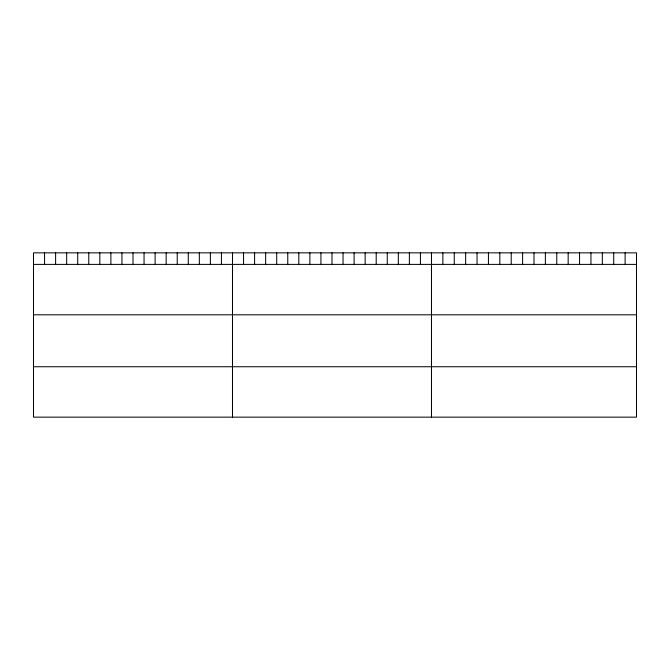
<?xml version="1.0" encoding="UTF-8"?>
<svg xmlns="http://www.w3.org/2000/svg" width="670" height="670" viewBox="0 0 670 670"><rect width="100%" height="100%" fill="white"/><g stroke="black" fill="none" stroke-linecap="round" stroke-linejoin="round"><path stroke-width="1" d="M636.5 264.39L636.5 417.15L33.5 417.15L33.5 252.85L636.5 252.85L636.5 264.39L33.5 264.39M33.5 314.8L636.5 314.8M33.5 366.741L636.5 366.741M625.11 252.85L625.11 264.39M613.72 252.85L613.72 264.39M602.33 252.85L602.33 264.39M590.94 252.85L590.94 264.39M579.55 252.85L579.55 264.39M568.16 252.85L568.16 264.39M556.77 252.85L556.77 264.39M545.38 252.85L545.38 264.39M533.99 252.85L533.99 264.39M522.6 252.85L522.6 264.39M511.21 252.85L511.21 264.39M499.82 252.85L499.82 264.39M488.43 252.85L488.43 264.39M477.04 252.85L477.04 264.39M465.65 252.85L465.65 264.39M454.26 252.85L454.26 264.39M442.87 252.85L442.87 264.39M431.48 252.85L431.48 417.15M420.425 252.85L420.425 264.39M409.37 252.85L409.37 264.39M398.315 252.85L398.315 264.39M387.26 252.85L387.26 264.39M376.205 252.85L376.205 264.39M365.15 252.85L365.15 264.39M354.095 252.85L354.095 264.39M343.04 252.85L343.04 264.39M331.985 252.85L331.985 264.39M320.93 252.85L320.93 264.39M309.875 252.85L309.875 264.39M298.82 252.85L298.82 264.39M287.765 252.85L287.765 264.39M276.71 252.85L276.71 264.39M265.655 252.85L265.655 264.39M254.6 252.85L254.6 264.39M243.545 252.85L243.545 264.39M232.49 252.85L232.49 417.15M221.435 252.85L221.435 264.39M210.38 252.85L210.38 264.39M199.325 252.85L199.325 264.39M188.27 252.85L188.27 264.39M177.215 252.85L177.215 264.39M166.16 252.85L166.16 264.39M155.105 252.85L155.105 264.39M144.05 252.85L144.05 264.39M132.995 252.85L132.995 264.39M121.94 252.85L121.94 264.39M110.885 252.85L110.885 264.39M99.83 252.85L99.83 264.39M88.775 252.85L88.775 264.39M77.72 252.85L77.72 264.39M66.665 252.85L66.665 264.39M55.61 252.85L55.61 264.39M44.555 252.85L44.555 264.39"/></g></svg>
